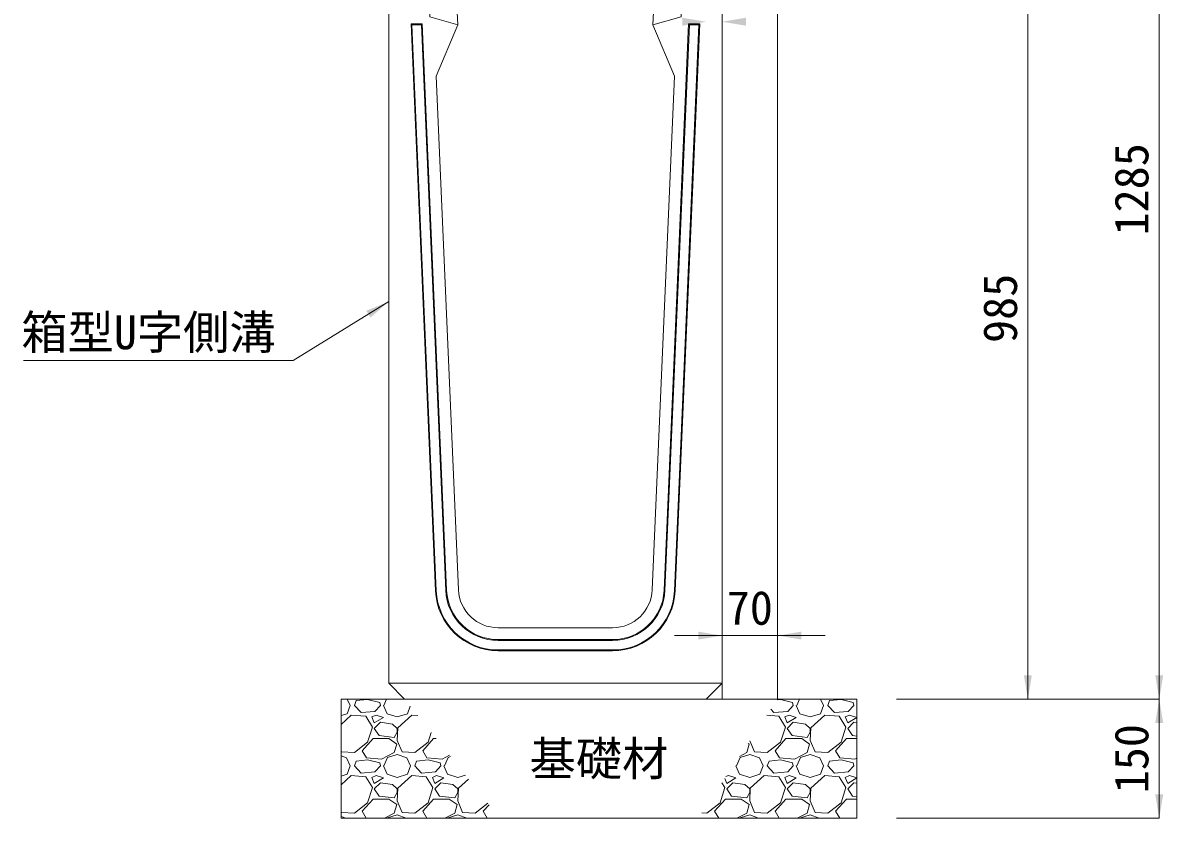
# Model space of a CAD drawing. Units: millimetres at full size. Extents: x 187207 to 255567, y 882048 to 905686.
# Drawn here: x 196468 to 197905, y 882940 to 883943 of the extents above; entities that cross this region are included whole.
import ezdxf
from ezdxf.enums import TextEntityAlignment as Align

# ---------------------------------------------------------------- set-up
doc = ezdxf.new("R2010")
doc.units = ezdxf.units.MM
doc.header["$LTSCALE"] = 20
doc.linetypes.add('DASHED', pattern=[7.5, 6, -1.5])
for name, color, linetype, lineweight in [('パネックス', 2, 'Continuous', 13), ('基礎材', 7, 'Continuous', 15), ('寸法線', 7, 'Continuous', 13), ('引出線', 4, 'Continuous', 13), ('箱型U字側溝', 2, 'Continuous', 9), ('ﾊｯﾁﾝｸﾞ', 7, 'Continuous', 5)]:
    doc.layers.add(name, color=color, linetype=linetype, lineweight=lineweight)
doc.styles.add('ＭＳ ゴシック', font='')
doc.styles.get('ＭＳ ゴシック').set_extended_font_data('MS Gothic')

# ---------------------------------------------------------------- blocks, each defined once
blk = doc.blocks.new('filled_arrow')
at = {"color": 0, "linetype": 'Continuous', "lineweight": -2}
blk.add_solid([(7.5, 1.25), (0, 0), (7.5, -1.25)], dxfattribs=at)

msp = doc.modelspace()

# ---------------------------------------------------------------- linework, layer by layer
at = {"layer": 'パネックス'}
for p, q in [((197419.37, 884375.37), (197419.37, 883090.37)), ((197349.37, 883090.37), (197349.37, 884075.37)), ((197419.37, 883090.37), (197349.37, 883090.37))]:
    msp.add_line(p, q, dxfattribs=at)
at = {"layer": '基礎材'}
for p, q in [((196869.37, 883090.37), (197519.37, 883090.37)), ((196869.37, 883090.37), (196869.37, 882940.37)), ((197519.37, 883090.37), (197519.37, 882940.37)), ((196869.37, 882940.37), (197519.37, 882940.37))]:
    msp.add_line(p, q, dxfattribs=at)
at = {"layer": '寸法線'}
for p, q in [((197900.22, 883090.37), (197900.22, 884375.37)), ((197734.7, 884075.37), (197734.7, 883090.37)), ((197289.37, 883170.48), (197479.37, 883170.48)), ((197349.37, 883115.37), (197349.37, 883170.48)), ((197419.37, 883115.37), (197419.37, 883170.48)), ((197569.19, 883090.37), (197900.22, 883090.37)), ((197569.19, 883090.37), (197734.7, 883090.37)), ((197569.19, 883090.37), (197900.22, 883090.37)), ((197900.22, 882940.37), (197900.22, 883090.37)), ((197569.37, 882940.37), (197900.22, 882940.37))]:
    msp.add_line(p, q, dxfattribs=at)
at = {"layer": '引出線'}
msp.add_lwpolyline([(196929.37, 883591.37), (196809.16, 883517.09), (196469.16, 883517.09)], dxfattribs=at)
at = {"layer": '箱型U字側溝'}
for p, q in [((196957.5, 883941.37), (196958.54, 883940.37)), ((196971.51, 883941.37), (196970.55, 883940.37)), ((196971.51, 883941.37), (197002.32, 883227.57)), ((197308.19, 883940.37), (197277.42, 883227.52)), ((197307.24, 883941.37), (197308.19, 883940.37)), ((197320.21, 883940.37), (197321.25, 883941.37)), ((197067.26, 883165.37), (197211.49, 883165.37)), ((197211.49, 883164.37), (197067.26, 883164.37)), ((197067.26, 883152.37), (197211.49, 883152.37)), ((197211.49, 883151.37), (197067.26, 883151.37)), ((196929.37, 883110.37), (197349.37, 883110.37))]:
    msp.add_line(p, q, dxfattribs=at)
at = {"layer": '箱型U字側溝', "lineweight": 13}
msp.add_line((197211.49, 883180.37), (197067.26, 883180.37), dxfattribs=at)
msp.add_lwpolyline([(197017.31, 883228.21), (196989.37, 883875.37), (197016.37, 883940.37), (197014.37, 883980.37), (196978.37, 884000.37), (196974.37, 884075.37), (196932.37, 884075.37), (196929.37, 884072.37), (196929.37, 883110.37), (196949.37, 883090.37), (197329.37, 883090.37), (197349.37, 883110.37), (197349.37, 884072.37), (197346.37, 884075.37), (197304.37, 884075.37), (197300.37, 884000.37), (197264.37, 883980.37), (197262.37, 883940.37), (197289.37, 883875.37), (197261.44, 883228.21)], dxfattribs=at)
at = {"layer": '箱型U字側溝', "linetype": 'DASHED', "lineweight": 13}
for points in [[(197016.37, 883940.37), (196981.04, 883950.37), (196978.37, 884000.37)], [(197262.37, 883940.37), (197297.71, 883950.37), (197300.37, 884000.37)]]:
    msp.add_lwpolyline(points, dxfattribs=at)
at = {"layer": '箱型U字側溝'}
for points in [[(196988.34, 883226.96), (196957.5, 883941.37), (196971.51, 883941.37)], [(197001.32, 883227.52), (196970.55, 883940.37), (196958.54, 883940.37), (196989.33, 883227.01)], [(197276.42, 883227.57), (197307.24, 883941.37), (197321.25, 883941.37), (197290.41, 883226.96)], [(197289.41, 883227.01), (197320.21, 883940.37), (197308.19, 883940.37)]]:
    msp.add_lwpolyline(points, dxfattribs=at)
for centre, radius, start, end in [((197067.26, 883230.37), 66, 182.47166, 270), ((197067.26, 883230.37), 65, 182.47166, 270), ((197211.49, 883230.37), 65, 270, 357.52834), ((197211.49, 883230.37), 66, 270, 357.52834), ((197067.26, 883230.37), 79, 182.47166, 270), ((197067.26, 883230.37), 78, 182.47166, 270), ((197211.49, 883230.37), 78, 270, 357.52834), ((197211.49, 883230.37), 79, 270, 357.52834)]:
    msp.add_arc(centre, radius, start, end, dxfattribs=at)
at = {"layer": '箱型U字側溝', "lineweight": 13}
for centre, start, end in [((197067.26, 883230.37), 182.47166, 270), ((197211.49, 883230.37), 270, 357.52834)]:
    msp.add_arc(centre, 50, start, end, dxfattribs=at)
at = {"layer": 'ﾊｯﾁﾝｸﾞ'}
for p, q in [((196877.16, 883090.37), (196880.78, 883082.52)), ((196886.11, 883082.52), (196888.4, 883088.62)), ((196902.88, 883090.14), (196888.4, 883088.62)), ((196918.12, 883086.33), (196902.88, 883090.14)), ((196918.88, 883082.52), (196918.12, 883086.33)), ((196923.45, 883082.52), (196926.81, 883090.37)), ((197423.11, 883090.14), (197418.93, 883089.7)), ((197438.35, 883086.33), (197423.11, 883090.14)), ((197439.11, 883082.52), (197438.35, 883086.33)), ((197443.69, 883082.52), (197447.05, 883090.37)), ((197473.59, 883090.37), (197477.21, 883082.52)), ((197482.55, 883082.52), (197484.83, 883088.62)), ((197499.31, 883090.14), (197484.83, 883088.62)), ((197514.55, 883086.33), (197499.31, 883090.14)), ((197515.31, 883082.52), (197514.55, 883086.33)), ((196869.37, 883069.62), (196876.97, 883071.85)), ((196882.3, 883070.33), (196869.37, 883058.53)), ((196876.97, 883071.85), (196880.78, 883082.52)), ((196900.59, 883068.81), (196882.3, 883070.33)), ((196894.49, 883073.38), (196886.11, 883082.52)), ((196912.02, 883074.9), (196894.49, 883073.38)), ((196913.54, 883070.33), (196908.21, 883068.04)), ((196918.88, 883082.52), (196912.02, 883074.9)), ((196922.69, 883067.28), (196913.54, 883070.33)), ((196922.69, 883082.52), (196927.26, 883071.85)), ((196927.26, 883071.85), (196940.21, 883068.04)), ((196940.21, 883068.04), (196953.17, 883071.85)), ((196958.5, 883070.33), (196940.98, 883054.33)), ((196953.17, 883071.85), (196956.57, 883081.38)), ((196965.9, 883069.71), (196958.5, 883070.33)), ((197420.83, 883068.81), (197405.83, 883070.06)), ((197414.73, 883073.38), (197410.86, 883077.6)), ((197432.26, 883074.9), (197414.73, 883073.38)), ((197433.78, 883070.33), (197428.45, 883068.04)), ((197439.11, 883082.52), (197432.26, 883074.9)), ((197442.92, 883067.28), (197433.78, 883070.33)), ((197442.92, 883082.52), (197447.5, 883071.85)), ((197447.5, 883071.85), (197460.45, 883068.04)), ((197460.45, 883068.04), (197473.4, 883071.85)), ((197478.74, 883070.33), (197461.21, 883054.33)), ((197473.4, 883071.85), (197477.21, 883082.52)), ((197497.03, 883068.81), (197478.74, 883070.33)), ((197490.93, 883073.38), (197482.55, 883082.52)), ((197508.46, 883074.9), (197490.93, 883073.38)), ((197509.98, 883070.33), (197504.65, 883068.04)), ((197515.31, 883082.52), (197508.46, 883074.9)), ((197519.12, 883067.28), (197509.98, 883070.33)), ((197519.12, 883082.52), (197519.37, 883081.94)), ((196908.97, 883055.09), (196900.59, 883068.81)), ((196902.88, 883036.04), (196908.97, 883055.09)), ((196908.21, 883068.04), (196911.26, 883060.42)), ((196911.26, 883060.42), (196922.69, 883067.28)), ((196918.88, 883061.19), (196911.26, 883053.57)), ((196934.12, 883058.9), (196918.88, 883061.19)), ((196940.21, 883053.57), (196934.12, 883058.9)), ((197429.21, 883055.09), (197420.83, 883068.81)), ((197423.11, 883036.04), (197429.21, 883055.09)), ((197428.45, 883068.04), (197431.49, 883060.42)), ((197431.49, 883060.42), (197442.92, 883067.28)), ((197439.11, 883061.19), (197431.49, 883053.57)), ((197454.35, 883058.9), (197439.11, 883061.19)), ((197460.45, 883053.57), (197454.35, 883058.9)), ((197505.41, 883055.09), (197497.03, 883068.81)), ((197499.31, 883036.04), (197505.41, 883055.09)), ((197504.65, 883068.04), (197507.69, 883060.42)), ((197507.69, 883060.42), (197519.12, 883067.28)), ((197515.31, 883061.19), (197507.69, 883053.57)), ((197519.37, 883060.58), (197515.31, 883061.19)), ((196896.02, 883025.37), (196909.73, 883040.61)), ((196909.73, 883040.61), (196929.55, 883040.61)), ((196911.26, 883053.57), (196917.35, 883044.42)), ((196917.35, 883044.42), (196936.4, 883042.14)), ((196929.55, 883040.61), (196939.45, 883033.75)), ((196936.4, 883042.14), (196940.21, 883048.99)), ((196940.98, 883054.33), (196940.21, 883038.33)), ((196940.21, 883048.99), (196940.21, 883053.57)), ((196972.22, 883025.37), (196985.93, 883040.61)), ((196979.08, 883036.04), (196983.01, 883048.33)), ((196985.93, 883040.61), (196989.18, 883040.61)), ((197416.25, 883025.37), (197429.97, 883040.61)), ((197429.97, 883040.61), (197449.78, 883040.61)), ((197431.49, 883053.57), (197437.59, 883044.42)), ((197437.59, 883044.42), (197456.64, 883042.14)), ((197449.78, 883040.61), (197459.69, 883033.75)), ((197456.64, 883042.14), (197460.45, 883048.99)), ((197461.21, 883054.33), (197460.45, 883038.33)), ((197460.45, 883048.99), (197460.45, 883053.57)), ((197492.45, 883025.37), (197506.17, 883040.61)), ((197506.17, 883040.61), (197519.37, 883040.61)), ((197507.69, 883053.57), (197513.79, 883044.42)), ((197513.79, 883044.42), (197519.37, 883043.75)), ((196886.11, 883023.09), (196902.88, 883036.04)), ((196939.45, 883033.75), (196936.4, 883023.09)), ((196940.21, 883038.33), (196946.31, 883023.85)), ((196962.31, 883023.09), (196979.08, 883036.04)), ((197383.49, 883033.75), (197380.44, 883023.09)), ((197382.22, 883034.63), (197383.49, 883033.75)), ((197384.42, 883037.93), (197390.35, 883023.85)), ((197406.35, 883023.09), (197423.11, 883036.04)), ((197459.69, 883033.75), (197456.64, 883023.09)), ((197460.45, 883038.33), (197466.55, 883023.85)), ((197482.55, 883023.09), (197499.31, 883036.04)), ((196869.37, 883025.6), (196870.11, 883023.85)), ((196869.37, 883018.79), (196876.21, 883016.23)), ((196870.11, 883023.85), (196886.11, 883023.09)), ((196876.21, 883016.23), (196880.78, 883006.32)), ((196886.11, 883006.32), (196888.4, 883012.42)), ((196902.88, 883013.94), (196888.4, 883012.42)), ((196901.35, 883016.23), (196896.02, 883025.37)), ((196920.4, 883014.7), (196901.35, 883016.23)), ((196918.12, 883010.13), (196902.88, 883013.94)), ((196936.4, 883023.09), (196920.4, 883014.7)), ((196923.45, 883006.32), (196928.02, 883016.99)), ((196928.02, 883016.99), (196940.21, 883020.8)), ((196940.21, 883020.8), (196952.41, 883016.23)), ((196946.31, 883023.85), (196962.31, 883023.09)), ((196952.41, 883016.23), (196956.98, 883006.32)), ((196962.31, 883006.32), (196964.6, 883012.42)), ((196979.08, 883013.94), (196964.6, 883012.42)), ((196977.55, 883016.23), (196972.22, 883025.37)), ((196996.6, 883014.7), (196977.55, 883016.23)), ((196994.32, 883010.13), (196979.08, 883013.94)), ((197005.98, 883019.61), (196996.6, 883014.7)), ((196999.65, 883006.32), (197004.22, 883016.99)), ((197004.22, 883016.99), (197007.31, 883017.95)), ((197367.49, 883006.32), (197372.06, 883016.99)), ((197380.44, 883023.09), (197371.34, 883018.32)), ((197372.06, 883016.99), (197384.25, 883020.8)), ((197384.25, 883020.8), (197396.44, 883016.23)), ((197390.35, 883023.85), (197406.35, 883023.09)), ((197396.44, 883016.23), (197401.01, 883006.32)), ((197406.35, 883006.32), (197408.63, 883012.42)), ((197423.11, 883013.94), (197408.63, 883012.42)), ((197421.59, 883016.23), (197416.25, 883025.37)), ((197440.64, 883014.7), (197421.59, 883016.23)), ((197438.35, 883010.13), (197423.11, 883013.94)), ((197456.64, 883023.09), (197440.64, 883014.7)), ((197443.69, 883006.32), (197448.26, 883016.99)), ((197448.26, 883016.99), (197460.45, 883020.8)), ((197460.45, 883020.8), (197472.64, 883016.23)), ((197466.55, 883023.85), (197482.55, 883023.09)), ((197472.64, 883016.23), (197477.21, 883006.32)), ((197482.55, 883006.32), (197484.83, 883012.42)), ((197499.31, 883013.94), (197484.83, 883012.42)), ((197497.79, 883016.23), (197492.45, 883025.37)), ((197516.84, 883014.7), (197497.79, 883016.23)), ((197514.55, 883010.13), (197499.31, 883013.94)), ((197519.37, 883016.03), (197516.84, 883014.7)), ((196876.97, 882995.65), (196880.78, 883006.32)), ((196894.49, 882997.18), (196886.11, 883006.32)), ((196912.02, 882998.7), (196894.49, 882997.18)), ((196918.88, 883006.32), (196912.02, 882998.7)), ((196918.88, 883006.32), (196918.12, 883010.13)), ((196922.69, 883006.32), (196927.26, 882995.65)), ((196953.17, 882995.65), (196956.98, 883006.32)), ((196970.69, 882997.18), (196962.31, 883006.32)), ((196988.22, 882998.7), (196970.69, 882997.18)), ((196995.08, 883006.32), (196988.22, 882998.7)), ((196995.08, 883006.32), (196994.32, 883010.13)), ((196998.89, 883006.32), (197003.46, 882995.65)), ((197366.72, 883006.32), (197371.3, 882995.65)), ((197397.2, 882995.65), (197401.01, 883006.32)), ((197414.73, 882997.18), (197406.35, 883006.32)), ((197432.26, 882998.7), (197414.73, 882997.18)), ((197439.11, 883006.32), (197432.26, 882998.7)), ((197439.11, 883006.32), (197438.35, 883010.13)), ((197442.92, 883006.32), (197447.5, 882995.65)), ((197473.4, 882995.65), (197477.21, 883006.32)), ((197490.93, 882997.18), (197482.55, 883006.32)), ((197508.46, 882998.7), (197490.93, 882997.18)), ((197515.31, 883006.32), (197508.46, 882998.7)), ((197515.31, 883006.32), (197514.55, 883010.13)), ((197519.12, 883006.32), (197519.37, 883005.74)), ((196869.37, 882993.42), (196876.97, 882995.65)), ((196882.3, 882994.13), (196869.37, 882982.33)), ((196900.59, 882992.61), (196882.3, 882994.13)), ((196908.97, 882978.89), (196900.59, 882992.61)), ((196913.54, 882994.13), (196908.21, 882991.84)), ((196908.21, 882991.84), (196911.26, 882984.22)), ((196911.26, 882984.22), (196922.69, 882991.08)), ((196918.88, 882984.99), (196911.26, 882977.37)), ((196922.69, 882991.08), (196913.54, 882994.13)), ((196934.12, 882982.7), (196918.88, 882984.99)), ((196927.26, 882995.65), (196940.21, 882991.84)), ((196940.21, 882991.84), (196953.17, 882995.65)), ((196958.5, 882994.13), (196940.98, 882978.13)), ((196976.79, 882992.61), (196958.5, 882994.13)), ((196985.17, 882978.89), (196976.79, 882992.61)), ((196989.74, 882994.13), (196984.41, 882991.84)), ((196984.41, 882991.84), (196987.46, 882984.22)), ((196987.46, 882984.22), (196998.89, 882991.08)), ((196995.08, 882984.99), (196987.46, 882977.37)), ((196998.89, 882991.08), (196989.74, 882994.13)), ((197010.32, 882982.7), (196995.08, 882984.99)), ((197003.46, 882995.65), (197016.41, 882991.84)), ((197016.41, 882991.84), (197025.95, 882994.65)), ((197029.88, 882989.73), (197017.18, 882978.13)), ((197353.01, 882978.89), (197349.2, 882985.12)), ((197352.79, 882990.49), (197355.29, 882984.22)), ((197357.58, 882994.13), (197354.27, 882992.71)), ((197355.29, 882984.22), (197366.72, 882991.08)), ((197362.91, 882984.99), (197355.29, 882977.37)), ((197366.72, 882991.08), (197357.58, 882994.13)), ((197378.15, 882982.7), (197362.91, 882984.99)), ((197371.3, 882995.65), (197384.25, 882991.84)), ((197384.25, 882991.84), (197397.2, 882995.65)), ((197402.54, 882994.13), (197385.01, 882978.13)), ((197420.83, 882992.61), (197402.54, 882994.13)), ((197429.21, 882978.89), (197420.83, 882992.61)), ((197433.78, 882994.13), (197428.45, 882991.84)), ((197428.45, 882991.84), (197431.49, 882984.22)), ((197431.49, 882984.22), (197442.92, 882991.08)), ((197439.11, 882984.99), (197431.49, 882977.37)), ((197442.92, 882991.08), (197433.78, 882994.13)), ((197454.35, 882982.7), (197439.11, 882984.99)), ((197447.5, 882995.65), (197460.45, 882991.84)), ((197460.45, 882991.84), (197473.4, 882995.65)), ((197478.74, 882994.13), (197461.21, 882978.13)), ((197497.03, 882992.61), (197478.74, 882994.13)), ((197505.41, 882978.89), (197497.03, 882992.61)), ((197509.98, 882994.13), (197504.65, 882991.84)), ((197504.65, 882991.84), (197507.69, 882984.22)), ((197507.69, 882984.22), (197519.12, 882991.08)), ((197515.31, 882984.99), (197507.69, 882977.37)), ((197519.12, 882991.08), (197509.98, 882994.13)), ((197519.37, 882984.38), (197515.31, 882984.99)), ((196902.88, 882959.84), (196908.97, 882978.89)), ((196911.26, 882977.37), (196917.35, 882968.22)), ((196940.21, 882977.37), (196934.12, 882982.7)), ((196936.4, 882965.94), (196940.21, 882972.79)), ((196940.98, 882978.13), (196940.21, 882962.13)), ((196940.21, 882972.79), (196940.21, 882977.37)), ((196979.08, 882959.84), (196985.17, 882978.89)), ((196987.46, 882977.37), (196993.55, 882968.22)), ((197016.41, 882977.37), (197010.32, 882982.7)), ((197012.6, 882965.94), (197016.41, 882972.79)), ((197017.18, 882978.13), (197016.41, 882962.13)), ((197016.41, 882972.79), (197016.41, 882977.37)), ((197346.91, 882959.84), (197353.01, 882978.89)), ((197355.29, 882977.37), (197361.39, 882968.22)), ((197384.25, 882977.37), (197378.15, 882982.7)), ((197380.44, 882965.94), (197384.25, 882972.79)), ((197385.01, 882978.13), (197384.25, 882962.13)), ((197384.25, 882972.79), (197384.25, 882977.37)), ((197423.11, 882959.84), (197429.21, 882978.89)), ((197431.49, 882977.37), (197437.59, 882968.22)), ((197460.45, 882977.37), (197454.35, 882982.7)), ((197456.64, 882965.94), (197460.45, 882972.79)), ((197461.21, 882978.13), (197460.45, 882962.13)), ((197460.45, 882972.79), (197460.45, 882977.37)), ((197499.31, 882959.84), (197505.41, 882978.89)), ((197507.69, 882977.37), (197513.79, 882968.22)), ((196886.11, 882946.89), (196902.88, 882959.84)), ((196896.02, 882949.17), (196909.73, 882964.41)), ((196909.73, 882964.41), (196929.55, 882964.41)), ((196917.35, 882968.22), (196936.4, 882965.94)), ((196929.55, 882964.41), (196939.45, 882957.55)), ((196939.45, 882957.55), (196936.4, 882946.89)), ((196940.21, 882962.13), (196946.31, 882947.65)), ((196962.31, 882946.89), (196979.08, 882959.84)), ((196972.22, 882949.17), (196985.93, 882964.41)), ((196985.93, 882964.41), (197005.75, 882964.41)), ((196993.55, 882968.22), (197012.6, 882965.94)), ((197005.75, 882964.41), (197015.65, 882957.55)), ((197015.65, 882957.55), (197012.6, 882946.89)), ((197016.41, 882962.13), (197022.51, 882947.65)), ((197038.51, 882946.89), (197054.36, 882959.13)), ((197048.42, 882949.17), (197055.78, 882957.36)), ((197330.15, 882946.89), (197346.91, 882959.84)), ((197340.05, 882949.17), (197353.77, 882964.41)), ((197353.77, 882964.41), (197373.58, 882964.41)), ((197361.39, 882968.22), (197380.44, 882965.94)), ((197373.58, 882964.41), (197383.49, 882957.55)), ((197383.49, 882957.55), (197380.44, 882946.89)), ((197384.25, 882962.13), (197390.35, 882947.65)), ((197406.35, 882946.89), (197423.11, 882959.84)), ((197416.25, 882949.17), (197429.97, 882964.41)), ((197429.97, 882964.41), (197449.78, 882964.41)), ((197437.59, 882968.22), (197456.64, 882965.94)), ((197449.78, 882964.41), (197459.69, 882957.55)), ((197459.69, 882957.55), (197456.64, 882946.89)), ((197460.45, 882962.13), (197466.55, 882947.65)), ((197482.55, 882946.89), (197499.31, 882959.84)), ((197492.45, 882949.17), (197506.17, 882964.41)), ((197506.17, 882964.41), (197519.37, 882964.41)), ((197513.79, 882968.22), (197519.37, 882967.55)), ((196869.37, 882949.4), (196870.11, 882947.65)), ((196869.37, 882942.59), (196875.29, 882940.37)), ((196870.11, 882947.65), (196886.11, 882946.89)), ((196901.15, 882940.37), (196896.02, 882949.17)), ((196936.4, 882946.89), (196923.97, 882940.37)), ((196927.84, 882940.37), (196928.02, 882940.79)), ((196928.02, 882940.79), (196940.21, 882944.6)), ((196940.21, 882944.6), (196951.49, 882940.37)), ((196946.31, 882947.65), (196962.31, 882946.89)), ((196977.35, 882940.37), (196972.22, 882949.17)), ((197012.6, 882946.89), (197000.17, 882940.37)), ((197004.04, 882940.37), (197004.22, 882940.79)), ((197004.22, 882940.79), (197016.41, 882944.6)), ((197016.41, 882944.6), (197027.69, 882940.37)), ((197022.51, 882947.65), (197038.51, 882946.89)), ((197053.55, 882940.37), (197048.42, 882949.17)), ((197323.92, 882947.18), (197330.15, 882946.89)), ((197345.19, 882940.37), (197340.05, 882949.17)), ((197380.44, 882946.89), (197368, 882940.37)), ((197371.88, 882940.37), (197372.06, 882940.79)), ((197372.06, 882940.79), (197384.25, 882944.6)), ((197384.25, 882944.6), (197395.53, 882940.37)), ((197390.35, 882947.65), (197406.35, 882946.89)), ((197421.39, 882940.37), (197416.25, 882949.17)), ((197456.64, 882946.89), (197444.2, 882940.37)), ((197448.08, 882940.37), (197448.26, 882940.79)), ((197448.26, 882940.79), (197460.45, 882944.6)), ((197460.45, 882944.6), (197471.73, 882940.37)), ((197466.55, 882947.65), (197482.55, 882946.89)), ((197497.59, 882940.37), (197492.45, 882949.17))]:
    msp.add_line(p, q, dxfattribs=at)

# ---------------------------------------------------------------- block references
at = {"layer": '寸法線', "xscale": 4, "yscale": 4}
for p, rotation in [((197329.37, 883944.07), 180), ((197349.37, 883170.48), 180), ((197734.7, 883090.37), 90), ((197900.22, 883090.37), 90), ((197900.22, 883090.37), 270), ((197900.22, 882940.37), 90)]:
    msp.add_blockref('filled_arrow', p, dxfattribs=dict(at, rotation=rotation))
for p in [(197349.37, 883944.07), (197419.37, 883170.48)]:
    msp.add_blockref('filled_arrow', p, dxfattribs=at)
at = {"layer": '引出線', "xscale": 4, "yscale": 4, "rotation": 211.7}
msp.add_blockref('filled_arrow', (196929.37, 883591.37), dxfattribs=at)

# ---------------------------------------------------------------- texts
at = {"layer": '寸法線', "style": 'ＭＳ ゴシック'}
for s, p in [('1285', (197865.22, 883732.87)), ('985', (197699.7, 883582.87)), ('150', (197865.22, 883015.37))]:
    msp.add_text(s, height=42.72, rotation=90, dxfattribs=at).set_placement(p, align=Align.MIDDLE_CENTER)
for s, p in [('70', (197384.37, 883205.48)), ('基礎材', (197194.37, 883015.37))]:
    msp.add_text(s, height=42.72, dxfattribs=at).set_placement(p, align=Align.MIDDLE_CENTER)
at = {"layer": '引出線', "style": 'ＭＳ ゴシック'}
msp.add_text('箱型U字側溝', height=42.72, dxfattribs=at).set_placement((196626.66, 883574.06), align=Align.TOP_CENTER)

doc.saveas('drawing.dxf')
